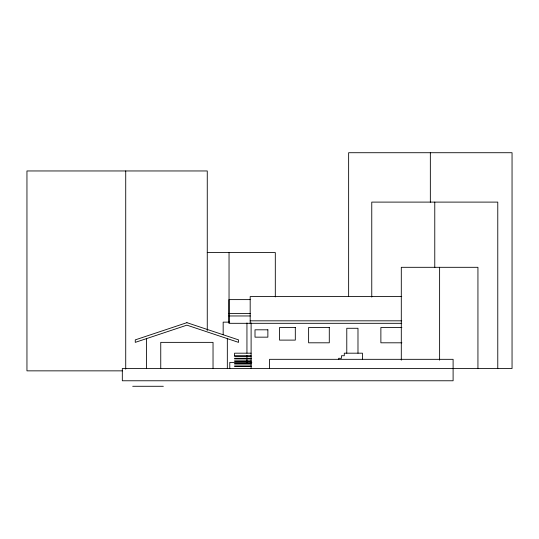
<?xml version="1.0" encoding="UTF-8"?>
<svg xmlns="http://www.w3.org/2000/svg" width="539" height="539" viewBox="0 0 539 539"><rect width="100%" height="100%" fill="white"/><g stroke="black" fill="none" stroke-linecap="round" stroke-linejoin="round"><path stroke-width="0.81" d="M207.272 252.569L275.308 252.569L275.308 296.935M401.75 296.571L250.177 296.571L250.177 323.312M250.177 299.617L228.967 299.617L228.967 323.312L401.75 323.312M228.967 313.557L250.291 313.557M228.967 315.962L250.285 315.962M250.177 320.826L401.75 320.826M229.722 322.14L223.166 322.14L223.166 334.692M401.892 327.49L380.878 327.49L380.878 342.804L401.892 342.804M251.107 353.186L234.573 353.186L234.573 356.36L251.107 356.36M234.573 355.74L251.107 355.74M251.107 358.294L234.573 358.294L234.573 358.913L251.107 358.913M251.107 360.847L234.573 360.847L234.573 361.467L251.107 361.467M251.834 362.39L229.782 362.39L229.782 368.514M251.107 363.394L234.573 363.394L234.573 364.02L251.107 364.02M251.107 365.947L234.573 365.947L234.573 366.567L251.107 366.567M122.373 370.852L26.95 370.852L26.95 170.957L207.266 170.957L207.266 330.535M132.702 386.281L163.33 386.281M497.773 368.514L497.773 202.105L371.762 202.105L371.762 297.077M477.938 368.514L477.938 267.31L401.299 267.31L401.299 360.153M439.615 267.31L439.615 360.153M434.771 202.105L434.771 267.661M430.344 152.719L430.344 202.26M362.444 359.634L362.444 353.186L344.28 353.186L344.28 355.74L341.477 355.74L341.477 358.294L338.674 358.294L338.674 359.567M357.984 353.173L357.984 328.278L346.779 328.278L346.779 353.173M348.639 296.302L348.639 152.719L512.05 152.719L512.05 368.514L122.319 368.514L122.319 380.77L453.104 380.77L453.104 359.324L269.567 359.324L269.567 368.514M251.107 322.895L251.107 368.501M246.943 322.976L246.943 353.106M246.943 355.619L246.943 362.316M229.041 252.569L229.041 322.881M227.33 338.627L227.33 368.501M213.033 368.501L213.033 342.366L160.75 342.366L160.75 368.501M146.473 338.627L146.473 368.501M125.722 170.957L125.722 369.168M186.905 322.666L135.269 339.873L135.269 342.366L186.905 325.152L238.534 342.366L238.534 339.873L186.905 322.666M295.311 327.49L279.539 327.49L279.539 340.109L295.311 340.109L295.311 327.49M329.289 327.49L308.618 327.49L308.618 342.804L329.289 342.804L329.289 327.49M267.87 329.807L255.008 329.807L255.008 337.158L267.87 337.158L267.87 329.807"/></g></svg>
